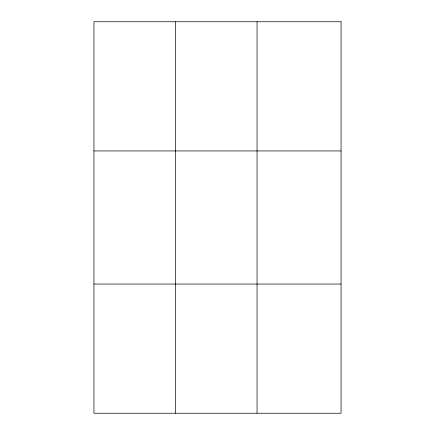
<?xml version="1.0" encoding="UTF-8"?>
<svg xmlns="http://www.w3.org/2000/svg" width="435" height="435" viewBox="0 0 435 435"><rect width="100%" height="100%" fill="white"/><g stroke="black" fill="none" stroke-linecap="round" stroke-linejoin="round"><path stroke-width="0.65" d="M175.49 21.75L175.49 413.25M257.041 21.75L257.041 413.25M93.933 150.945L341.067 150.945M93.933 284.055L341.067 284.055M341.067 21.75L341.067 413.25L93.933 413.25L93.933 21.75L341.067 21.75"/></g></svg>
